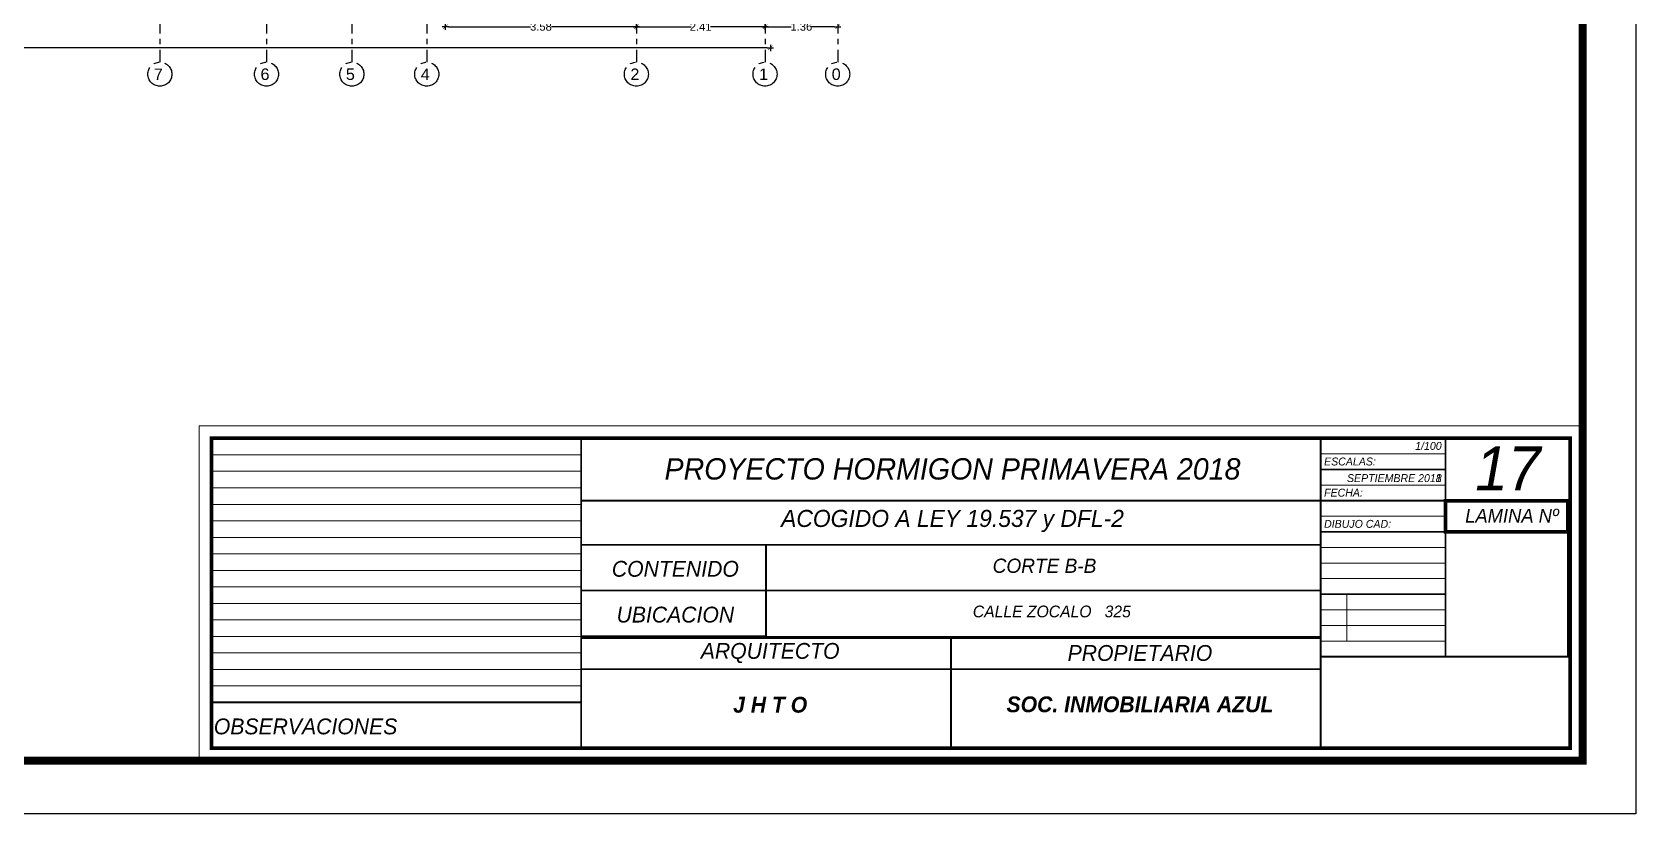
# Model space of a CAD drawing. Header units: millimetres. Extents: x 1217 to 2428, y 234 to 644.
# Drawn here: x 2248.48 to 2278.52, y 357.9 to 372.55 of the extents above; entities that cross this region are included whole.
import ezdxf

# ---------------------------------------------------------------- set-up
doc = ezdxf.new("R2010")
doc.units = ezdxf.units.MM
doc.linetypes.add('ACAD_ISO04W100', pattern=[30, 24, -3, 0, -3])
doc.layers.get('0').update_dxf_attribs({"lineweight": 5})
doc.layers.add('0.1', color=251, linetype='Continuous')
doc.layers.add('Ejes', color=8, linetype='Continuous')
doc.styles.add('INTERARQ', font='arial.ttf')
doc.styles.get("Standard").update_dxf_attribs({"font": 'arial.ttf'})
doc.dimstyles.new('ESCALA_1-50', dxfattribs={"dimtxt": 0.15, "dimasz": 0.06, "dimexe": 0.18, "dimexo": 0.0625, "dimgap": 0, "dimtad": 0, "dimtih": 1, "dimtoh": 1, "dimzin": 0, "dimdsep": 46, "dimtxsty": 'INTERARQ', "dimblk": 'DIMTICK', "dimcen": 0, "dimse1": 1, "dimse2": 1, "dimclrd": 256, "dimclre": 1, "dimclrt": 2, "dimadec": 0, "dimazin": 0, "dimtfac": 4.5, "dimtofl": 0, "dimtmove": 2, "dimatfit": 3, "dimldrblk": 'DIMTICK', "dimfxl": 1, "dimtolj": 1, "dimtzin": 0, "dimarcsym": 0})

# ---------------------------------------------------------------- blocks, each defined once
blk = doc.blocks.new('DIMTICK')
at = {"color": 1}
for p, q in [((-1, 0), (1, 0)), ((0, 1), (0, -1))]:
    blk.add_line(p, q, dxfattribs=at)
at = {"color": 3, "const_width": 0.141}
blk.add_lwpolyline([(0.71, 0.71), (-0.71, -0.71)], dxfattribs=at)
blk = doc.blocks.new('*D1716')
at = {"layer": '0.1', "lineweight": -2, "ltscale": 3, "transparency": 16777216}
for p, q in [((2224.164, 372.253), (2242.953, 372.253)), ((2262.248, 372.253), (2243.459, 372.253))]:
    blk.add_line(p, q, dxfattribs=at)
at = {"layer": 'Defpoints', "color": 0, "ltscale": 3, "transparency": 16777216}
for p in [(2224.104, 374.731, 0), (2262.308, 373.051, 0), (2224.104, 372.253)]:
    blk.add_point(p, dxfattribs=at)
at = {"layer": '0.1', "lineweight": -2, "ltscale": 3, "transparency": 16777216, "xscale": 0.06, "yscale": 0.06, "zscale": 0.06, "rotation": 180}
blk.add_blockref('DIMTICK', (2224.104, 372.253), dxfattribs=at)
at = {"layer": '0.1', "lineweight": -2, "ltscale": 3, "transparency": 16777216, "xscale": 0.06, "yscale": 0.06, "zscale": 0.06}
blk.add_blockref('DIMTICK', (2262.308, 372.253), dxfattribs=at)
at = {"layer": '0.1', "color": 2, "ltscale": 3, "transparency": 16777216, "insert": (2243.206, 372.253), "char_height": 0.15, "attachment_point": 5, "style": 'INTERARQ'}
blk.add_mtext('\\A1;38.20', dxfattribs=at)
blk = doc.blocks.new('*D1609')
at = {"layer": '0.1', "lineweight": -2, "ltscale": 3, "transparency": 16777216}
for p, q in [((2256.281, 372.651), (2257.815, 372.651)), ((2259.738, 372.651), (2258.205, 372.651))]:
    blk.add_line(p, q, dxfattribs=at)
at = {"layer": 'Defpoints', "color": 0, "ltscale": 3, "transparency": 16777216}
for p in [(2259.798, 372.651), (2256.221, 372.364, 0), (2259.798, 372.364, 0)]:
    blk.add_point(p, dxfattribs=at)
at = {"layer": '0.1', "lineweight": -2, "ltscale": 3, "transparency": 16777216, "xscale": 0.06, "yscale": 0.06, "zscale": 0.06, "rotation": 180}
blk.add_blockref('DIMTICK', (2256.221, 372.651), dxfattribs=at)
at = {"layer": '0.1', "lineweight": -2, "ltscale": 3, "transparency": 16777216, "xscale": 0.06, "yscale": 0.06, "zscale": 0.06}
blk.add_blockref('DIMTICK', (2259.798, 372.651), dxfattribs=at)
at = {"layer": '0.1', "color": 2, "ltscale": 3, "transparency": 16777216, "insert": (2258.01, 372.651), "char_height": 0.15, "attachment_point": 5, "style": 'INTERARQ'}
blk.add_mtext('\\A1;3.58', dxfattribs=at)
blk = doc.blocks.new('*D1610')
at = {"layer": '0.1', "lineweight": -2, "ltscale": 3, "transparency": 16777216}
for p, q in [((2259.858, 372.651), (2260.822, 372.651)), ((2262.148, 372.651), (2261.185, 372.651))]:
    blk.add_line(p, q, dxfattribs=at)
at = {"layer": 'Defpoints', "color": 0, "ltscale": 3, "transparency": 16777216}
for p in [(2262.208, 372.651), (2259.798, 372.364, 0), (2262.208, 372.387, 0)]:
    blk.add_point(p, dxfattribs=at)
at = {"layer": '0.1', "lineweight": -2, "ltscale": 3, "transparency": 16777216, "xscale": 0.06, "yscale": 0.06, "zscale": 0.06, "rotation": 180}
blk.add_blockref('DIMTICK', (2259.798, 372.651), dxfattribs=at)
at = {"layer": '0.1', "lineweight": -2, "ltscale": 3, "transparency": 16777216, "xscale": 0.06, "yscale": 0.06, "zscale": 0.06}
blk.add_blockref('DIMTICK', (2262.208, 372.651), dxfattribs=at)
at = {"layer": '0.1', "color": 2, "ltscale": 3, "transparency": 16777216, "insert": (2261.003, 372.651), "char_height": 0.15, "attachment_point": 5, "style": 'INTERARQ'}
blk.add_mtext('\\A1;2.41', dxfattribs=at)
blk = doc.blocks.new('*D1611')
at = {"layer": '0.1', "lineweight": -2, "ltscale": 3, "transparency": 16777216}
for p, q in [((2262.268, 372.651), (2262.701, 372.651)), ((2263.51, 372.651), (2263.077, 372.651))]:
    blk.add_line(p, q, dxfattribs=at)
at = {"layer": 'Defpoints', "color": 0, "ltscale": 3, "transparency": 16777216}
for p in [(2263.57, 372.651), (2262.208, 372.403, 0), (2263.57, 372.403, 0)]:
    blk.add_point(p, dxfattribs=at)
at = {"layer": '0.1', "lineweight": -2, "ltscale": 3, "transparency": 16777216, "xscale": 0.06, "yscale": 0.06, "zscale": 0.06, "rotation": 180}
blk.add_blockref('DIMTICK', (2262.208, 372.651), dxfattribs=at)
at = {"layer": '0.1', "lineweight": -2, "ltscale": 3, "transparency": 16777216, "xscale": 0.06, "yscale": 0.06, "zscale": 0.06}
blk.add_blockref('DIMTICK', (2263.57, 372.651), dxfattribs=at)
at = {"layer": '0.1', "color": 2, "ltscale": 3, "transparency": 16777216, "insert": (2262.889, 372.651), "char_height": 0.15, "attachment_point": 5, "style": 'INTERARQ'}
blk.add_mtext('\\A1;1.36', dxfattribs=at)

msp = doc.modelspace()

# ---------------------------------------------------------------- linework, layer by layer
for p, q in [((2258.76371, 364.93984), (2251.83597, 364.93984)), ((2258.76371, 362.56613), (2258.76371, 364.93984)), ((2258.76371, 364.93984), (2274.95596, 364.93984)), ((2274.95596, 363.18726), (2274.95596, 364.93984)), ((2274.95596, 364.93984), (2277.29274, 364.93984)), ((2277.29274, 360.85048), (2277.29274, 364.93984)), ((2258.76371, 364.63064), (2251.83597, 364.63064)), ((2258.76371, 364.32144), (2251.83597, 364.32144)), ((2258.76371, 364.28178), (2258.76371, 360.85048)), ((2272.61919, 364.35565), (2274.95596, 364.35565)), ((2258.76371, 364.01224), (2251.83597, 364.01224)), ((2272.61919, 364.06355), (2274.95596, 364.06355)), ((2258.76371, 363.70304), (2251.83597, 363.70304)), ((2272.61919, 363.77145), (2274.95596, 363.77145)), ((2274.95596, 363.77145), (2277.29274, 363.77145)), ((2258.76371, 363.39385), (2251.83597, 363.39385)), ((2272.61919, 363.47935), (2274.95596, 363.47935)), ((2258.76371, 363.08465), (2251.83597, 363.08465)), ((2272.61919, 363.18726), (2274.95596, 363.18726)), ((2274.95596, 360.85048), (2274.95596, 363.18726)), ((2274.95596, 363.18726), (2277.29274, 363.18726)), ((2258.76371, 362.77545), (2251.83597, 362.77545)), ((2272.61919, 362.89516), (2274.95596, 362.89516)), ((2258.76371, 362.46625), (2251.83597, 362.46625)), ((2258.76371, 362.46625), (2251.83597, 362.46625)), ((2258.76371, 360.85048), (2258.76371, 362.56613)), ((2258.76371, 362.56613), (2258.76371, 359.13483)), ((2272.61919, 362.60306), (2274.95596, 362.60306)), ((2277.29274, 359.13483), (2277.29274, 362.56613)), ((2258.76371, 362.15705), (2251.83597, 362.15705)), ((2272.61919, 362.31097), (2274.95596, 362.31097)), ((2258.76371, 361.84785), (2251.83597, 361.84785)), ((2272.61919, 362.01887), (2274.95596, 362.01887)), ((2273.11029, 361.14258), (2273.11029, 362.01887)), ((2258.76371, 361.53865), (2251.83597, 361.53865)), ((2272.61919, 361.72677), (2274.95596, 361.72677)), ((2258.76371, 361.22945), (2251.83597, 361.22945)), ((2261.74636, 361.22945), (2258.76371, 361.22945)), ((2261.74636, 361.22945), (2272.61919, 361.22945)), ((2272.61919, 361.43467), (2274.95596, 361.43467)), ((2258.76371, 360.92025), (2251.83597, 360.92025)), ((2272.61919, 361.14258), (2274.95596, 361.14258)), ((2258.76371, 360.61105), (2251.83597, 360.61105)), ((2272.61919, 360.61378), (2265.69145, 360.61378)), ((2258.76371, 360.30185), (2251.83597, 360.30185)), ((2258.76371, 359.99265), (2251.83597, 359.99265)), ((2258.76371, 359.99265), (2251.83597, 359.99265)), ((2258.76371, 359.13483), (2277.29274, 359.13483)), ((2272.61919, 359.13483), (2258.76371, 359.13483))]:
    msp.add_line(p, q)
for points in [[(2251.60436, 358.90321), (2277.52436, 358.90321), (2277.52436, 365.17145), (2251.60436, 365.17145)], [(2272.61919, 364.06355), (2274.95596, 364.06355), (2274.95596, 364.64774), (2272.61919, 364.64774)], [(2272.61919, 363.47935), (2274.95596, 363.47935), (2274.95596, 364.06355), (2272.61919, 364.06355)]]:
    msp.add_lwpolyline(points, close=True)
for points, const_width in [([(2251.83597, 359.13483), (2277.29274, 359.13483), (2277.29274, 364.93984), (2251.83597, 364.93984)], 0.06863), ([(2258.76371, 359.13483), (2251.83597, 359.13483), (2251.83597, 364.93984), (2258.76371, 364.93984)], 0.03431), ([(2251.83597, 359.99265), (2258.76371, 359.99265), (2258.76371, 364.93984), (2251.83597, 364.93984)], 0.03431), ([(2258.76371, 363.77145), (2272.61919, 363.77145), (2272.61919, 364.93984), (2258.76371, 364.93984)], 0.03431), ([(2272.61919, 364.35565), (2274.95596, 364.35565), (2274.95596, 364.93984), (2272.61919, 364.93984)], 0.03431), ([(2272.61919, 363.77145), (2274.95596, 363.77145), (2274.95596, 364.35565), (2272.61919, 364.35565)], 0.03431), ([(2274.95596, 363.18726), (2277.24939, 363.18726), (2277.24939, 363.77145), (2274.95596, 363.77145)], 0.06863), ([(2272.61919, 362.01887), (2274.95596, 362.01887), (2274.95596, 363.18726), (2272.61919, 363.18726)], 0.03431), ([(2274.95596, 360.85048), (2277.24939, 360.85048), (2277.24939, 363.18726), (2274.95596, 363.18726)], 0.03431), ([(2258.76371, 362.08728), (2262.22758, 362.08728), (2262.22758, 362.9451), (2258.76371, 362.9451)], 0.03431), ([(2258.76371, 361.22945), (2262.22758, 361.22945), (2262.22758, 362.9451), (2258.76371, 362.9451)], 0.03431), ([(2258.76371, 361.22945), (2262.22758, 361.22945), (2262.22758, 362.08728), (2258.76371, 362.08728)], 0.03431), ([(2258.76371, 359.13483), (2272.61919, 359.13483), (2272.61919, 360.61378), (2258.76371, 360.61378)], 0.03431), ([(2272.61919, 360.85048), (2277.29274, 360.85048), (2277.29274, 359.13483), (2272.61919, 359.13483)], 0.03431), ([(2272.61919, 359.13483), (2277.29274, 359.13483), (2277.29274, 360.85048), (2272.61919, 360.85048)], 0.03431), ([(2251.83597, 359.13483), (2258.76371, 359.13483), (2258.76371, 359.99265), (2251.83597, 359.99265)], 0.03431)]:
    msp.add_lwpolyline(points, close=True, dxfattribs=dict(const_width=const_width))
at = {"const_width": 0.03431}
for points in [[(2274.95596, 363.18726), (2274.95596, 364.93984), (2272.61919, 364.93984), (2272.61919, 363.18726)], [(2262.22758, 362.9451), (2272.61919, 362.9451)], [(2262.22758, 362.08728), (2272.61919, 362.08728)], [(2272.61919, 362.02351), (2272.61919, 360.85512)], [(2272.61919, 361.19798), (2258.76371, 361.19798)], [(2265.69145, 360.61378), (2265.69145, 361.19798)], [(2265.69145, 359.13483), (2265.69145, 360.61378)]]:
    msp.add_lwpolyline(points, dxfattribs=at)
at = {"layer": '0.1', "ltscale": 3}
msp.add_lwpolyline([(2218.52436, 357.90321), (2218.52436, 447.90321), (2278.52436, 447.90321), (2278.52436, 357.90321), (2218.52436, 357.90321)], dxfattribs=at)
at = {"layer": '0.1', "ltscale": 3, "const_width": 0.15}
msp.add_lwpolyline([(2219.52436, 358.90321), (2219.52436, 446.90321), (2277.52436, 446.90321), (2277.52436, 358.90321)], close=True, dxfattribs=at)
at = {"layer": 'Ejes', "linetype": 'ACAD_ISO04W100', "ltscale": 0.035, "elevation": 0}
for points in [[(2250.87106, 400.96664), (2250.87106, 371.9866)], [(2252.86865, 400.96664), (2252.86865, 371.9866)], [(2254.4682, 400.96664), (2254.4682, 371.9866)], [(2255.87106, 400.96664), (2255.87106, 371.9866)], [(2259.79817, 400.96664), (2259.79817, 371.9866)], [(2262.20812, 400.96664), (2262.20812, 371.9866)], [(2263.57022, 400.96664), (2263.57022, 371.9866)]]:
    msp.add_lwpolyline(points, dxfattribs=at)
at = {"layer": 'Ejes', "linetype": 'ACAD_ISO04W100', "ltscale": 0.035}
for centre in [(2250.87105, 371.76162, 0), (2250.87105, 371.76162, 0), (2252.86864, 371.76162, 0), (2252.86864, 371.76162, 0), (2254.46821, 371.76162, 0), (2254.4682, 371.76162, 0), (2255.87106, 371.76162, 0), (2255.87105, 371.76162, 0), (2259.79817, 371.76162, 0), (2259.79817, 371.76162, 0), (2262.20812, 371.76162, 0), (2262.20812, 371.76162, 0), (2263.57022, 371.76162, 0), (2263.57022, 371.76162, 0)]:
    msp.add_circle(centre, 0.22498, dxfattribs=at)

# ---------------------------------------------------------------- texts
for s, insert, char_height, width, attachment_point in [('{\\fCentury Gothic|b0|i1|c0|p34;\\C252;1/100}', (2274.88491, 364.79675), 0.1482323, 1.1738935, 6), ('{\\fCentury Gothic|b0|i1|c0|p34;17}', (2276.12573, 364.37541), 0.8235127, 6.7062148, 5), ('{\\fCentury Gothic|b0|i1|c0|p34;PROYECTO HORMIGON PRIMAVERA 2018}', (2265.72114, 364.36456), 0.4, 16.0948265, 5), ('{\\fCentury Gothic|b0|i1|c0|p34;\\C0;ESCALAS:}', (2272.68193, 364.50465), 0.1482323, 3.6150046, 4), ('{\\fCentury Gothic|b0|i1|c0|p34;\\C252;SEPTIEMBRE 2011}', (2274.88491, 364.19367), 0.1482323, 1.7872521, 6), ('{\\fCentury Gothic|b0|i1|c0|p34;\\C252;SEPTIEMBRE 2018}', (2274.88491, 364.19367), 0.1482323, 1.7872521, 6), ('{\\fCentury Gothic|b0|i1|c0|p34;\\C0;FECHA:}', (2272.68193, 363.92046), 0.1482323, 3.6150046, 4), ('{\\fCentury Gothic|b0|i1|c0|p34;ACOGIDO A LEY 19.537 y DFL-2}', (2265.72114, 363.39099), 0.32, 16.0948265, 5), ('{\\fCentury Gothic|b0|i1|c0|p34;LAMINA Nº}', (2276.20154, 363.49001), 0.2573477, 2.0956921, 5), ('{\\fCentury Gothic|b0|i1|c0|p34;\\C256;DIBUJO CAD:}', (2272.68193, 363.33626), 0.1482323, 3.6150046, 4), ('{\\fCentury Gothic|b0|i1|c0|p34;\\C252;CORTE B-B}', (2268.41578, 362.68572), 0.2668181, 14.8817848, 3), ('{\\fCentury Gothic|b0|i1|c0|p34;\\C252;CONTENIDO}', (2260.52834, 362.49303), 0.2964646, 7.2300091, 5), ('{\\fCentury Gothic|b0|i1|c0|p34;\\C252;UBICACION}', (2260.52834, 361.63521), 0.2964646, 7.2300091, 5), ('{\\fCentury Gothic|b0|i1|c0|p34;\\C252;  CALLE ZOCALO   325}', (2269.06123, 361.80603), 0.22, 14.8817848, 3), ('{\\fCentury Gothic|b0|i1|c0|p34;ARQUITECTO}', (2262.30477, 360.91653), 0.2964646, 7.2300091, 5), ('{\\fCentury Gothic|b0|i1|c0|p34;PROPIETARIO}', (2269.2325, 360.91653), 0.2964646, 7.2300091, 5), ('{\\fCentury Gothic|b1|i1|c0|p34;J H T O}', (2262.30477, 359.94666), 0.2964646, 7.2300091, 5), ('{\\fCentury Gothic|b1|i1|c0|p34;SOC. INMOBILIARIA AZUL}', (2269.2325, 359.95452), 0.2964646, 7.2300091, 5), ('{\\fCentury Gothic|b0|i1|c0|p34;\\C252;OBSERVACIONES}', (2253.6006, 359.54058), 0.2964646, 7.2300091, 5)]:
    msp.add_mtext(s, dxfattribs=dict(insert=insert, char_height=char_height, width=width, attachment_point=attachment_point))
at = {"ltscale": 0.004, "insert": (2270.63586, 364.47293), "char_height": 0.0014476, "width": 0.0491809, "attachment_point": 7}
msp.add_mtext('{\\fVerdana|b0|i0|c0|p34;PAVIMEN TO HORMIGON}', dxfattribs=at)
at = {"layer": 'Ejes', "char_height": 0.216, "width": 0.344369, "attachment_point": 5}
for s, insert in [('7', (2250.84305, 371.75988, 0)), ('6', (2252.84064, 371.75988, 0)), ('5', (2254.4402, 371.75989, 0)), ('4', (2255.84305, 371.75988, 0)), ('2', (2259.77016, 371.75988, 0)), ('1', (2262.18011, 371.75989, 0)), ('1', (2262.18011, 371.75988, 0)), ('0', (2263.54221, 371.75988, 0)), ('0', (2263.54221, 371.75989, 0))]:
    msp.add_mtext(s, dxfattribs=dict(at, insert=insert))

# ---------------------------------------------------------------- dimensions: what is measured, and where the dimension line sits
at = {"layer": '0.1', "ltscale": 3}
for base, p1, p2, picture, middle in [((2224.10385, 372.25331), (2262.30808, 373.05099, 0), (2224.10385, 374.73099, 0), '*D1716', (2243.20597, 372.25331)), ((2259.79817, 372.65146), (2256.22104, 372.36401, 0), (2259.79817, 372.36401, 0), '*D1609', (2258.00961, 372.65146)), ((2262.20812, 372.65146), (2259.79817, 372.36401, 0), (2262.20812, 372.3874, 0), '*D1610', (2261.00315, 372.65146)), ((2263.57022, 372.65146), (2262.20812, 372.40266, 0), (2263.57022, 372.40266, 0), '*D1611', (2262.88917, 372.65146))]:
    dim = msp.add_linear_dim(base=base, p1=p1, p2=p2, dimstyle='ESCALA_1-50', dxfattribs=at)
    dim.commit()
    dim.dimension.update_dxf_attribs({"geometry": picture, "text_midpoint": middle})

doc.saveas('drawing.dxf')
